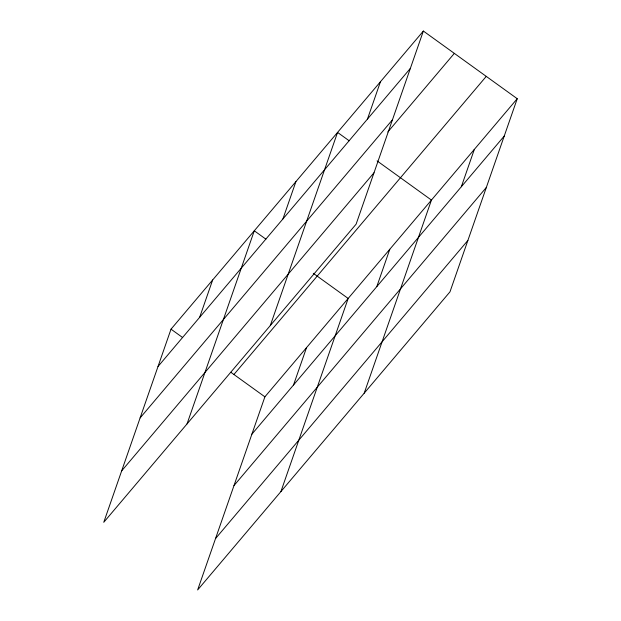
<?xml version="1.0" encoding="UTF-8"?>
<svg xmlns="http://www.w3.org/2000/svg" width="621" height="621" viewBox="0 0 621 621"><rect width="100%" height="100%" fill="white"/><g stroke="black" fill="none" stroke-linecap="round" stroke-linejoin="round"><path stroke-width="0.93" d="M423.359 31.05L171.016 329.169L103.761 522.292L356.105 224.173L423.359 31.05L517.239 98.708L449.984 291.831L197.641 589.95L264.895 396.827L517.239 98.708M199.644 317.331L212.654 279.978M187.037 423.91L254.284 230.787L265.904 239.163M282.912 218.949L295.922 181.596M270.306 325.528L337.56 132.413L349.181 140.781M367.453 119.085L380.456 81.731M293.523 384.989L306.533 347.636M280.917 491.568L348.171 298.453L313.295 273.318M376.8 286.615L389.802 249.262M364.193 393.194L431.44 200.071L377.102 160.909M461.333 186.742L474.343 149.389M158.006 366.522L410.349 68.403M140.105 417.925L392.449 119.806M387.815 131.97L454.339 53.375M121.662 470.881L374.005 172.77M233.915 374.502L486.259 76.383M251.885 434.18L504.229 136.061M233.985 485.583L486.328 187.464M215.541 538.547L467.885 240.428M171.016 329.169L182.628 337.537M230.802 372.258L264.895 396.827"/></g></svg>
